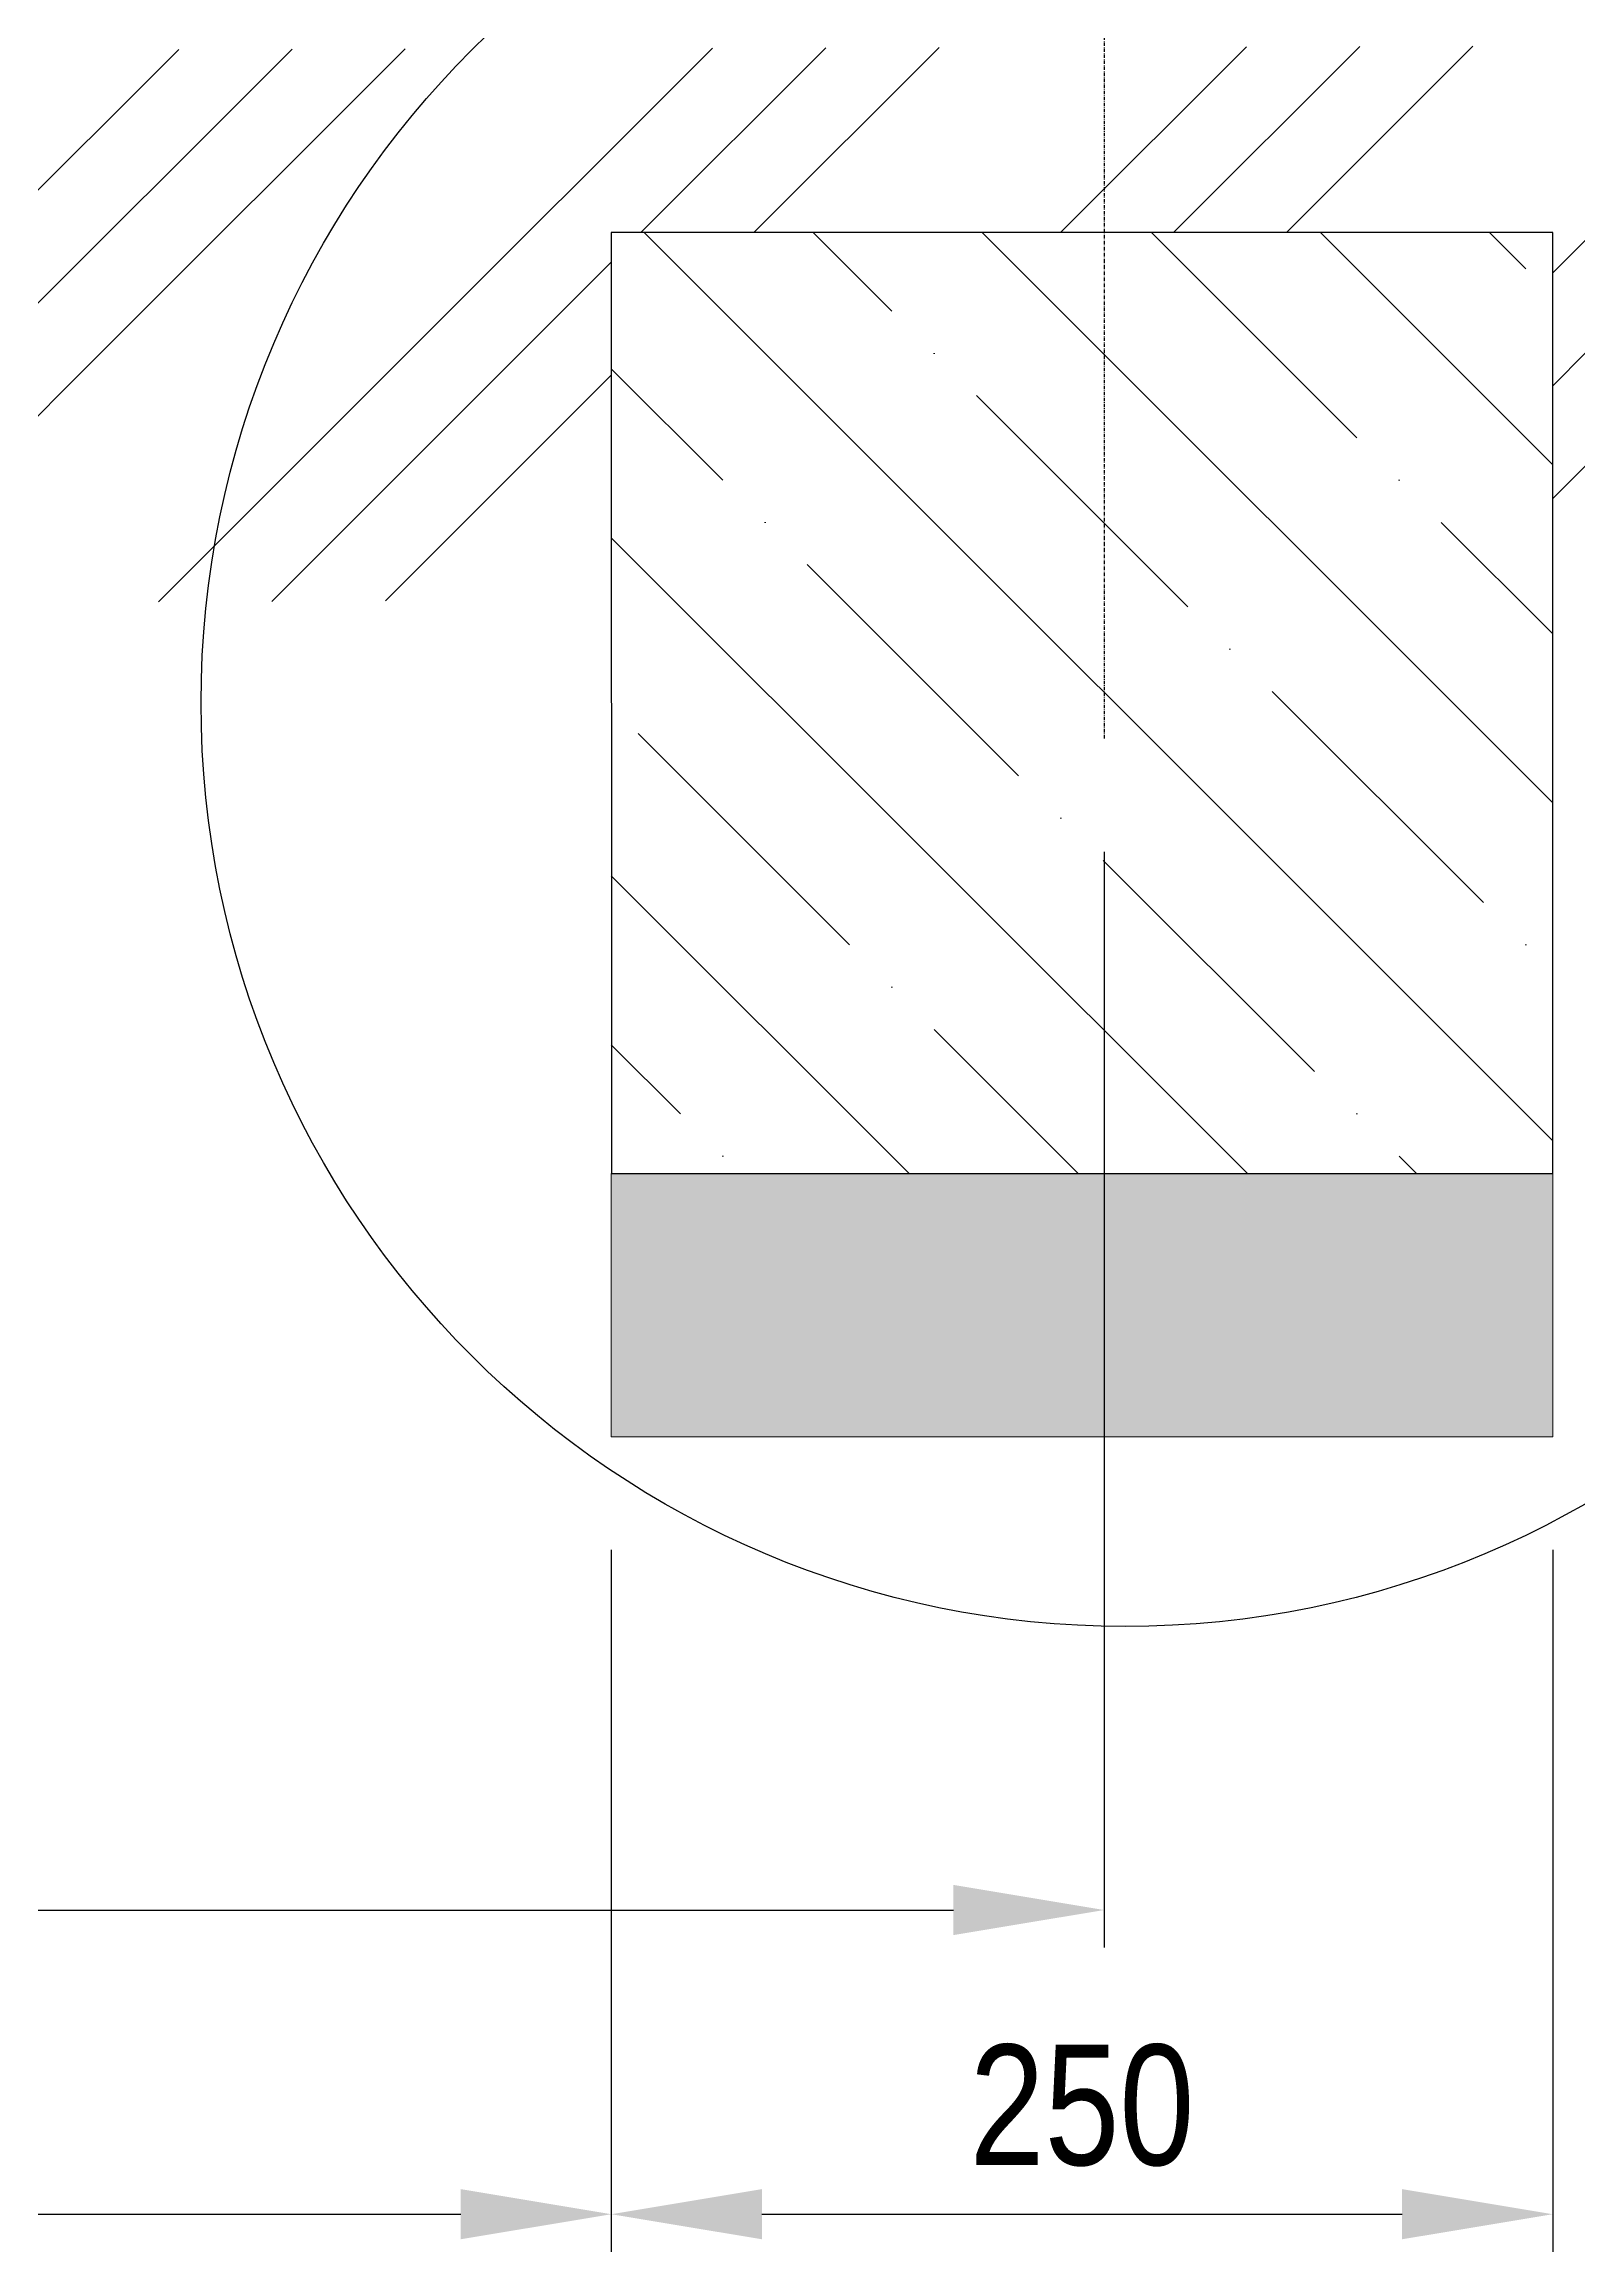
# Model space of a CAD drawing. Header units: millimetres. Extents: x 11758 to 17968, y 3782 to 8272.
# Drawn here: x 13849 to 14257, y 6122 to 6708 of the extents above; entities that cross this region are included whole.
import ezdxf

# ---------------------------------------------------------------- set-up
doc = ezdxf.new("R2010")
doc.units = ezdxf.units.MM
doc.header["$LTSCALE"] = 0.1
doc.linetypes.add('DashDot', pattern=[15, 9, -3, 0, -3])
doc.layers.add('SRAFY', color=251, linetype='Continuous', lineweight=13)
doc.styles.add('SEACAD_Arial', font='arial.ttf', dxfattribs={"width": 0.8})
doc.dimstyles.new('ISO-25', dxfattribs={"dimtxt": 1.6, "dimasz": 2, "dimexe": 0.5, "dimexo": 1.5, "dimtad": 1, "dimdec": 0, "dimtxsty": 'SEACAD_Arial', "dimcen": 2, "dimadec": 0, "dimazin": 0, "dimtfac": 1, "dimtdec": 0, "dimtmove": 0, "dimatfit": 3, "dimfxl": 1, "dimarcsym": 0})

# ---------------------------------------------------------------- blocks, each defined once
blk = doc.blocks.new('*D4')
at = {"color": 0, "lineweight": -2, "transparency": 16777216}
for p, q in [((12300.24, 6521.37), (12300.24, 6202.46)), ((14130.67, 6493.61), (14130.67, 6202.46)), ((12340.24, 6212.46), (14090.67, 6212.46))]:
    blk.add_line(p, q, dxfattribs=at)
at = {"color": 0, "transparency": 16777216}
for points in [[(12340.24, 6219.13), (12340.24, 6205.8), (12300.24, 6212.46)], [(14090.67, 6219.13), (14090.67, 6205.8), (14130.67, 6212.46)]]:
    blk.add_solid(points, dxfattribs=at)
at = {"layer": 'Defpoints', "color": 0, "transparency": 16777216}
for p in [(12300.24, 6551.37), (14130.67, 6523.61), (14130.67, 6212.46)]:
    blk.add_point(p, dxfattribs=at)
at = {"color": 0, "transparency": 16777216, "insert": (13215.46, 6241.31), "char_height": 32, "attachment_point": 5, "style": 'SEACAD_Arial'}
blk.add_mtext('1830', dxfattribs=at)
blk = doc.blocks.new('*D5')
at = {"color": 0, "lineweight": -2, "transparency": 16777216}
for p, q in [((14279.8, 6658.18), (14540.96, 6658.18)), ((14530.96, 6618.18), (14530.96, 6448.18)), ((14279.8, 6408.18), (14540.96, 6408.18))]:
    blk.add_line(p, q, dxfattribs=at)
at = {"color": 0, "transparency": 16777216}
for points in [[(14524.3, 6618.18), (14537.63, 6618.18), (14530.96, 6658.18)], [(14524.3, 6448.18), (14537.63, 6448.18), (14530.96, 6408.18)]]:
    blk.add_solid(points, dxfattribs=at)
at = {"layer": 'Defpoints', "color": 0, "transparency": 16777216}
for p in [(14249.8, 6658.18), (14249.8, 6408.18), (14530.96, 6408.18)]:
    blk.add_point(p, dxfattribs=at)
at = {"color": 0, "transparency": 16777216, "insert": (14502.12, 6533.18), "char_height": 32, "attachment_point": 5, "rotation": 90, "style": 'SEACAD_Arial'}
blk.add_mtext('250', dxfattribs=at)
blk = doc.blocks.new('*D6')
at = {"color": 0, "lineweight": -2, "transparency": 16777216}
for p, q in [((14530.96, 6448.18), (14530.96, 6488.18)), ((14279.8, 6408.18), (14540.96, 6408.18)), ((14530.96, 6408.18), (14530.96, 6338.19)), ((14279.8, 6338.19), (14540.96, 6338.19)), ((14530.96, 6298.19), (14530.96, 6258.19))]:
    blk.add_line(p, q, dxfattribs=at)
at = {"color": 0, "transparency": 16777216}
for points in [[(14524.3, 6448.18), (14537.63, 6448.18), (14530.96, 6408.18)], [(14524.3, 6298.19), (14537.63, 6298.19), (14530.96, 6338.19)]]:
    blk.add_solid(points, dxfattribs=at)
at = {"layer": 'Defpoints', "color": 0, "transparency": 16777216}
for p in [(14249.8, 6408.18), (14249.8, 6338.19), (14530.96, 6338.19)]:
    blk.add_point(p, dxfattribs=at)
at = {"color": 0, "transparency": 16777216, "insert": (14502.12, 6373.19), "char_height": 32, "attachment_point": 5, "rotation": 90, "style": 'SEACAD_Arial'}
blk.add_mtext('70', dxfattribs=at)
blk = doc.blocks.new('*D8')
at = {"color": 0, "lineweight": -2, "transparency": 16777216}
for p, q in [((13999.8, 6308.16), (13999.8, 6121.63)), ((14249.8, 6308.18), (14249.8, 6121.63)), ((14039.8, 6131.63), (14209.8, 6131.63))]:
    blk.add_line(p, q, dxfattribs=at)
at = {"color": 0, "transparency": 16777216}
for points in [[(14039.8, 6138.3), (14039.8, 6124.97), (13999.8, 6131.63)], [(14209.8, 6138.3), (14209.8, 6124.97), (14249.8, 6131.63)]]:
    blk.add_solid(points, dxfattribs=at)
at = {"layer": 'Defpoints', "color": 0, "transparency": 16777216}
for p in [(13999.8, 6338.16), (14249.8, 6338.18), (14249.8, 6131.63)]:
    blk.add_point(p, dxfattribs=at)
at = {"color": 0, "transparency": 16777216, "insert": (14124.8, 6160.47), "char_height": 32, "attachment_point": 5, "style": 'SEACAD_Arial'}
blk.add_mtext('250', dxfattribs=at)
blk = doc.blocks.new('*D9')
at = {"color": 0, "lineweight": -2, "transparency": 16777216}
for p, q in [((13999.8, 6308.16), (13999.8, 6121.63)), ((12419.82, 6257.92), (12419.82, 6121.63)), ((12459.82, 6131.63), (13959.8, 6131.63))]:
    blk.add_line(p, q, dxfattribs=at)
at = {"color": 0, "transparency": 16777216}
for points in [[(12459.82, 6138.3), (12459.82, 6124.97), (12419.82, 6131.63)], [(13959.8, 6138.3), (13959.8, 6124.97), (13999.8, 6131.63)]]:
    blk.add_solid(points, dxfattribs=at)
at = {"layer": 'Defpoints', "color": 0, "transparency": 16777216}
for p in [(13999.8, 6338.16), (12419.82, 6287.92), (13999.8, 6131.63)]:
    blk.add_point(p, dxfattribs=at)
at = {"color": 0, "transparency": 16777216, "insert": (13209.81, 6160.47), "char_height": 32, "attachment_point": 5, "style": 'SEACAD_Arial'}
blk.add_mtext('1580', dxfattribs=at)

msp = doc.modelspace()

# ---------------------------------------------------------------- hatches: boundary and pattern name
at = {"layer": 'SRAFY'}
h = msp.add_hatch(dxfattribs=at)
h.set_pattern_fill('GOST_GROUND', color=256, scale=10)
h.set_pattern_definition([(45, (6450.33, 1393.59), (141.4214, -9e-15), [200]), (45, (6480.33, 1393.59), (141.4214, -9e-15), [200]), (45, (6510.33, 1393.59), (141.4214, -9e-15), [200])])
h.paths.add_polyline_path([(13999.79, 6560.57), (13464.11, 6558.26), (13464.5, 6705.83), (14440.46, 6708.24), (14440.46, 6560.84), (14249.8, 6560.84), (14249.8, 6658.18), (13999.79, 6658.17)])
h = msp.add_hatch(dxfattribs=at)
h.set_pattern_fill('ANSI35', color=256, scale=10, angle=90)
h.set_pattern_definition([(135, (5958.34, 1148.074), (-44.9013, -44.9013), []), (135, (5958.34, 1192.975), (-44.9013, -44.9013), [79.375, -15.875, 0, -15.875])])
h.paths.add_polyline_path([(14249.78, 6658.18), (13999.79, 6658.17), (13999.8, 6408.19), (14249.81, 6408.18)])
h = msp.add_hatch(dxfattribs=at)
h.set_pattern_fill('AR-SAND', color=256, scale=0.5)
h.set_pattern_definition([(37.5, (7468.933, -303.591), (-0.800016, 24.47066), [0, -19.304, 0, -21.59, 0, -20.6375]), (7.5, (7468.933, -303.59), (22.47616, 35.84126), [0, -10.414, 0, -17.399, 0, -6.6675]), (327.5, (7453.312, -303.59), (39.54962, 0.07186), [0, -6.35, 0, -22.86, 0, -29.845]), (317.5, (7453.31, -303.59), (38.17782, 11.14647), [0, -3.175, 0, -14.986, 0, -17.145])])
h.paths.add_polyline_path([(12419.82, 6357.9), (12169.8, 6357.91), (12169.8, 6287.92), (12419.82, 6287.91)])
h.paths.add_polyline_path([(13999.79, 6408.17), (14249.8, 6408.2), (14249.8, 6338.17), (13999.81, 6338.16)])

# ---------------------------------------------------------------- linework, layer by layer
at = {"linetype": 'DashDot', "lineweight": 30}
msp.add_line((14130.67, 6734.28), (14130.67, 6523.61), dxfattribs=at)
msp.add_lwpolyline([(13999.81, 6408.19), (14249.8, 6408.19), (14249.8, 6658.18), (13999.79, 6658.18)], close=True)
msp.add_circle((14136.24, 6533.19), 245.38)
at = {"layer": 'SRAFY'}
for p, q in [((13999.8, 6408.16), (13999.8, 6338.16)), ((14249.8, 6408.18), (14249.8, 6338.18)), ((13999.8, 6338.16), (14249.8, 6338.18))]:
    msp.add_line(p, q, dxfattribs=at)

# ---------------------------------------------------------------- dimensions: what is measured, and where the dimension line sits
dim = msp.add_linear_dim(base=(14530.96, 6408.18), p1=(14249.8, 6658.18), p2=(14249.8, 6408.18), angle=90, dimstyle='ISO-25', override={"dimscale": 0})
dim.commit()
dim.dimension.update_dxf_attribs({"geometry": '*D5', "text_midpoint": (14530.96, 6533.18), "dimtype": 160})
dim = msp.add_linear_dim(base=(14130.67, 6212.46), p1=(12300.24, 6551.37), p2=(14130.67, 6523.61), dimstyle='ISO-25', override={"dimscale": 0, "dimrnd": 10})
dim.commit()
dim.dimension.update_dxf_attribs({"geometry": '*D4', "text_midpoint": (13215.46, 6212.46), "dimtype": 160})
dim = msp.add_linear_dim(base=(14530.96, 6338.19), p1=(14249.8, 6408.18), p2=(14249.8, 6338.19), angle=90, dimstyle='ISO-25', override={"dimscale": 0, "dimtmove": 1})
dim.commit()
dim.dimension.update_dxf_attribs({"geometry": '*D6', "text_midpoint": (14502.12, 6373.19)})
for base, p1, p2, override, picture, middle in [((13999.8, 6131.63), (12419.82, 6287.92), (13999.8, 6338.16), {"dimscale": 0, "dimrnd": 10}, '*D9', (13209.81, 6160.47)), ((14249.8, 6131.63), (13999.8, 6338.16), (14249.8, 6338.18), {"dimscale": 0}, '*D8', (14124.8, 6160.47))]:
    dim = msp.add_linear_dim(base=base, p1=p1, p2=p2, dimstyle='ISO-25', override=override)
    dim.commit()
    dim.dimension.update_dxf_attribs({"geometry": picture, "text_midpoint": middle})

doc.saveas('drawing.dxf')
